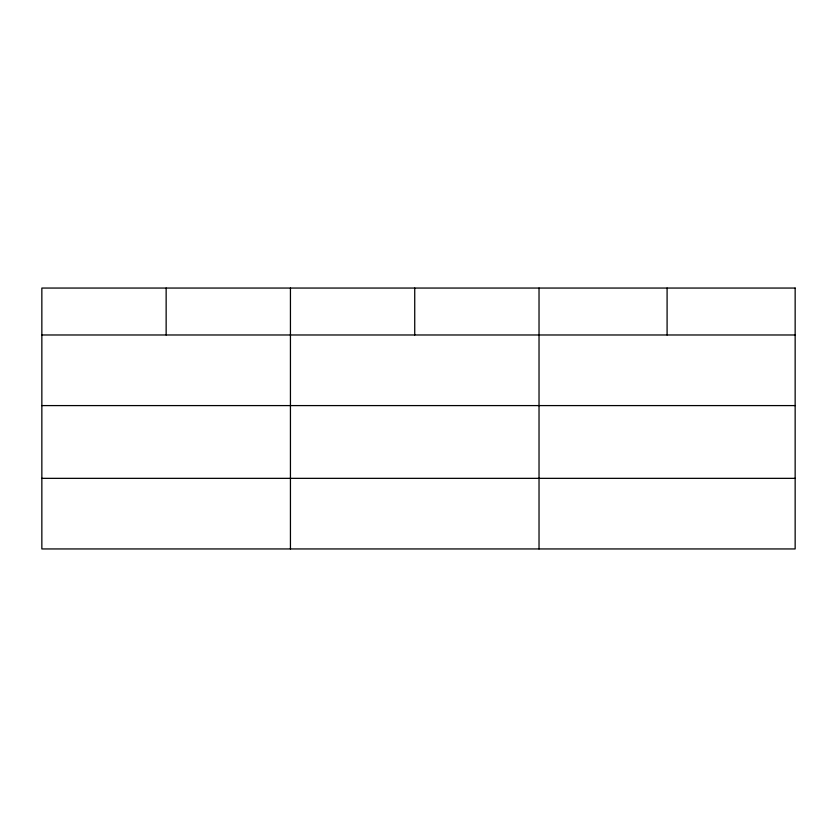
<?xml version="1.0" encoding="UTF-8"?>
<svg xmlns="http://www.w3.org/2000/svg" width="837" height="837" viewBox="0 0 837 837"><rect width="100%" height="100%" fill="white"/><g stroke="black" fill="none" stroke-linecap="round" stroke-linejoin="round"><path stroke-width="1.26" d="M41.85 334.978L795.15 334.978M41.85 405.589L795.15 405.589M41.85 478.345L795.15 478.345M667.089 288.054L667.089 334.978M539.028 288.054L539.028 548.946M414.733 288.054L414.733 334.978M290.439 288.054L290.439 548.946M166.144 288.054L166.144 334.978M795.15 288.054L41.85 288.054L41.85 548.946L795.15 548.946L795.15 288.054"/></g></svg>
